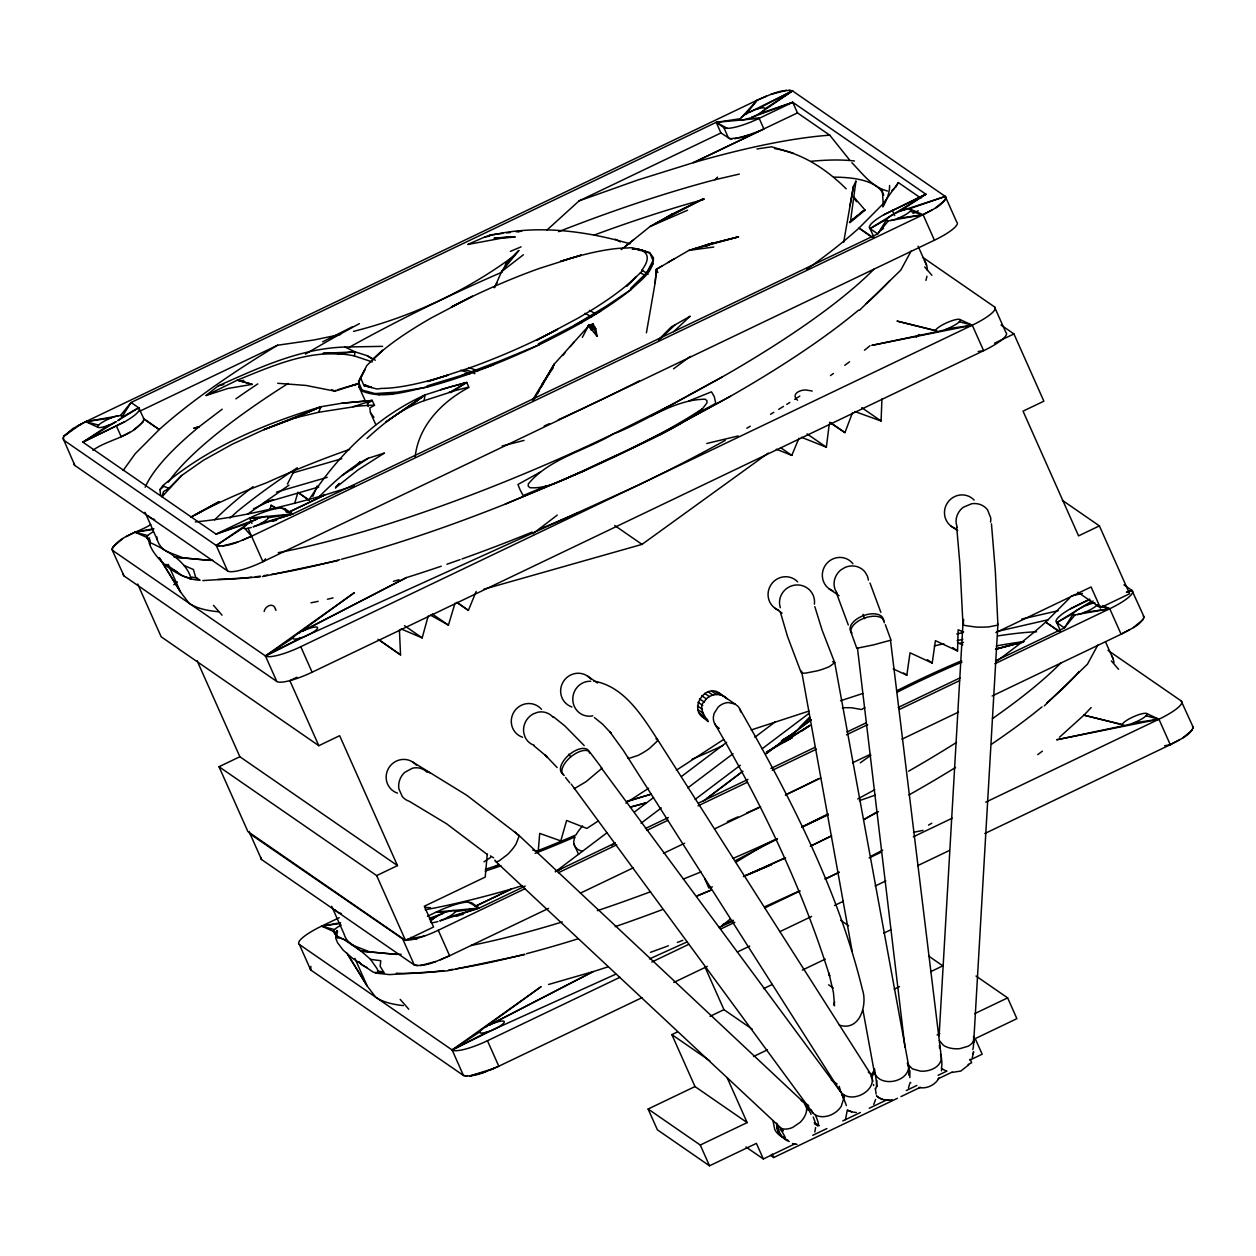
<?xml version="1.0" encoding="UTF-8"?>
<svg xmlns="http://www.w3.org/2000/svg" width="1256" height="1256" viewBox="0 0 1256 1256"><rect width="100%" height="100%" fill="white"/><g stroke="black" fill="none" stroke-linecap="round" stroke-linejoin="round"><path stroke-width="1.5" d="M336.922 936.175C349.404 941.199 360.582 950.29 370.52 959.38L380.772 960.699L380.144 966.382L384.352 973.102L373.472 972.301L352.591 958.328L343.108 950.086L337.503 942.659L335.666 937.949L336.922 936.175L336.938 930.413L335.98 935.877M893.189 668.899L906.832 675.21L910.035 652.806L932.219 663.058L935.39 640.67L957.527 650.938L958.14 629.774L963.588 631.988M854.912 411.544L881.084 420.995L881.932 398.937M62.863 437.889L74.826 465.458L227.603 570.978A32.169 6.845 -24 0 0 262.928 561.73L934.433 240.21A32.169 6.845 -24 0 0 956.648 221.919L945.297 196.423L792.52 90.903C780.306 88.689 768.28 95.817 757.195 100.166L85.706 421.671L73.35 428.422L63.632 436.413L63.475 439.961L216.252 545.481C228.466 547.695 240.493 540.567 251.577 536.234L923.082 214.729C930.9 209.909 942.597 206.518 945.972 197.302L945.297 196.423L899.971 211.259A13.408 2.857 -24 0 0 886.94 219.094L870.078 228.608L874.019 237.463M150.798 524.537C138.662 532.497 118.959 535.606 111.988 549.563L124.014 575.939L276.791 681.459A32.169 6.845 -24 0 0 312.116 672.211L983.621 350.691A32.169 6.845 -24 0 0 1005.852 332.4L994.501 306.904L922.877 257.433M77.134 426.145L85.706 421.671L120.466 415.516L131.048 402.501L138.694 407.776L144.095 419.284C134.062 436.664 108.016 439.192 92.913 450.245M108.801 425.125L82.88 442.159L216.032 534.114L257.26 518.995A13.408 2.857 -24 0 0 249.85 522.543L246.898 524.411A13.408 2.857 -24 0 0 243.899 527.442L251.577 536.234L262.928 561.73L265.581 558.857M310.86 966.413L310.703 969.962L463.48 1075.481C475.694 1077.695 487.72 1070.567 498.805 1066.218L641.942 997.688M359.232 380.804L364.899 369.531L359.232 380.804L358.965 386.785L365.386 401.072M362.309 391.166L358.965 386.785L362.309 391.166C383.284 399.628 406.536 391.056 427.605 386.974C465.976 376.612 503.028 361.838 538.95 344.882C571.135 329.119 602.959 311.928 631.093 289.539C640.058 280.732 653.842 271.814 653.45 257.763L649.462 252.393L636.101 248.892L632.396 249.128M992.114 695.997L1121.106 634.233C1128.924 629.413 1140.636 626.038 1144.012 616.822L1131.986 590.446L1123.947 584.888M984.751 833.56L1170.294 744.714C1178.112 739.894 1189.825 736.518 1193.2 727.287L1181.174 700.927L1107.965 650.357M939.096 1035.917L962.944 624.028L959.929 564.399L956.727 527.489M874.474 1068.715L875.872 1078.088A67.479 11.367 63.9 0 1 875.385 1088.858M847.313 1109.99L845.461 1119.63M963.462 622.018L963.65 619.365M941.498 1070.834L941.639 1068.966M505.65 266.822L505.933 263.477L518.775 250.556L501.568 271.657L494.581 287.514M487.25 854.049L485.24 877.065L424.324 906.235L433.571 927.007L405.531 940.446L247.887 831.566L219.015 766.725L239.865 756.74L397.493 865.62L376.659 875.589L219.015 766.725M646.416 332.793L655.13 282.851L656.37 269.334L661.865 266.005M655.13 282.851L656.48 269.271L688.9 250.399L693.438 249.065A147.14 31.353 -24 0 0 707.552 244.622L738.465 236.85L688.9 250.399L713.769 247.024M807.938 1109.943L808.503 1105.437L801.25 1100.444M801.407 437.261L826.354 447.199L829.243 424.167M909.846 1077.617L909.909 1070.536M190.033 579.267L191.132 578.608C186.139 560.616 165.117 549.437 149.605 542.309L149.134 542.812C154.959 561.369 180.88 579.832 200.112 580.194L195.669 577.305L193.408 569.518L183.847 565.373M841.442 1092.861L843.545 1099.079L841.253 1106.285A17.019 11.916 -31.2 0 1 831.174 1114.826C825.318 1117.369 817.452 1117.903 812.773 1112.8L571.213 784.089M843.64 242.392L853.452 186.312A385.953 82.221 -24 0 0 855.964 180.911L850.752 219.392M722.169 695.447C705.951 678.57 685.038 712.953 707.568 719.468M726.91 698.713C720.756 691.946 708.824 693.752 704.396 701.57C693.61 709.766 719.845 731.95 701.664 716.014M850.014 205.701L853.452 186.312M814.814 1132.033L815.615 1127.558M367.019 438.485C383.724 422.942 402.297 408.388 424.026 400.711L425.093 394.902L448.942 387.209L466.683 382.483L468.975 387.398C442.363 401.418 418.562 425.611 415.187 456.729M972.238 1058.023L973.573 1051.727L973.117 1053.847M252.252 384.352L237.29 380.175C274.106 365.135 313.717 347.394 354.286 355.903L355.165 351.853L344.945 347.033C300.215 348.336 258.626 367.93 218.434 385.78L215.891 387.743A385.953 82.221 -24 0 0 206.157 395.483L228.011 388.449L252.252 384.352L237.29 380.175L206.157 395.483M375.842 424.764L370.442 412.659L369.798 407.965L374.398 405.39L372.216 400.46L342.072 403.192L321.128 406.693L263.917 429.646L231.968 444.357L203.488 460.23L181.712 475.443L162.055 496.685L163.437 491.661L169.089 488.286A385.953 82.221 -24 0 1 163.892 486.276L162.731 485.711L159.967 489.589L160.548 494.707M270.071 508.916L271.092 505.257L276.006 508.005M401.104 628.942L422.173 637.891L428.218 615.958M908.481 1087.979L909.705 1083.74M875.605 1099.518L873.736 1104.401M294.642 503.421L297.939 492.399L309.196 500.171M430.368 615.048L448.423 625.127L455.033 603.115M591.278 329.998L593.193 324.111L590.477 326.686L593.256 324.111L595.438 329.025L592.581 329.7M523.407 254.748L501.568 271.657A147.14 31.353 -24 0 0 505.446 264.969L505.933 263.477M833.56 1004.894L834.691 1001.77M829.494 422.252L844.943 432.614L852.479 412.722M312.87 496.356L317.124 485.994M457.121 602.629L468.378 610.4L476.181 591.419M776.334 449.208L791.814 455.379L798.91 438.265M321.128 406.693L316.025 408.812A147.14 31.353 -24 0 0 300.749 415.453L263.917 429.646L295.694 417.746L318.537 412.298L321.128 406.693C264.576 423.79 208.166 447.167 162.731 485.711M264.153 611.484C265.11 605.879 273.525 602.048 275.457 609.082M287.42 484.094L294.673 469.681M120.466 415.516A13.408 2.857 -24 0 1 122.162 416.678L131.048 402.501L716.203 122.334L740.381 118.708L757.195 100.166L766.411 96.115M911.118 251.074L900.788 270.134L859.434 310.326M1097.807 645.097L1087.476 664.157L1044.285 705.888M533.674 399.832L554.398 363.926L589.347 325.131M582.329 337.393L588.75 325.335A147.14 31.353 -24 0 0 593.947 328.13L595.721 328.601L597.024 336.231L588.216 325.461M895.544 187.599L898.354 182.575L920.946 198.165M537.537 393.473L539.405 390.192M541.289 386.911L554.398 363.926L532.544 400.099M494.205 287.671L496.952 282.977M801.595 671.112L852.07 950.839M362.121 374.853L360.488 377.585L363.973 385.592L377.036 389.015L381.714 388.387A155.666 33.158 -24 0 0 448.156 375.104L427.715 381.51L469.383 367.977A155.666 33.158 -24 0 0 557.476 329.386L536.406 340.407L577.572 318.396A155.666 33.158 -24 0 0 635.693 277.105L626.383 286.384L642.083 271.123L642.884 268.706A155.666 33.158 -24 0 0 636.996 248.908L644.925 251.074L631.862 247.652L627.058 247.997A155.666 33.158 -24 0 0 560.616 261.295L581.183 255.156L539.389 268.423A155.666 33.158 -24 0 0 451.296 307.014L472.491 296.259L431.2 317.988A155.666 33.158 -24 0 0 373.079 359.279L382.515 350.283L366.815 365.543L358.431 381.84L361.995 390.035L379.469 394.776M541.838 384.572L553.331 367.6M939.268 1077.601C935.5 1084.886 926.897 1089.188 918.795 1087.492M123.151 470.498L135.161 453.777L159.229 429.568A430.981 91.814 -24 0 1 277.592 345.227L314.063 339.968L340.611 334.441M898.354 182.575L883.078 203.849L859.01 228.074A430.981 91.814 -24 0 1 806.902 269.224M653.167 263.744L646.557 272.913L630.496 288.519L631.093 289.539L605.926 306.37L574.526 325.226L538.432 343.799L538.95 344.882L500.124 360.849L462.192 375.183L427.228 385.859L427.605 386.974L397.603 392.108L375.356 393.536L392.861 393.929M162.055 496.685L164.395 493.561M309.981 498.334C338.633 454.389 376.91 416.772 425.093 394.902L421.812 397.273A147.14 31.353 -24 0 0 412.91 404.165L410.257 406.379M809.618 717.129L794.122 733.331L782.598 739.894M741.323 117.373A13.408 2.857 -24 0 1 746.331 113.809L757.195 100.166M931.654 210.239L923.082 214.729L888.306 220.868L877.724 233.883L292.57 514.049L253.131 526.845A13.408 2.857 -24 0 0 268.062 518.304A13.408 2.857 -24 0 0 259.16 518.273L249.599 518.037L216.032 534.114L249.85 522.543M1126.444 592.314L1131.986 590.446A32.169 6.845 -24 0 1 1109.755 608.736L1074.995 614.89L1064.413 627.906L995.458 660.907M319.464 496.434C333.923 481.88 349.875 467.216 368.291 458.236A385.953 82.221 -24 0 0 384.509 453.008L358.101 469.838L335.525 487.783L339.104 483.529M562.766 355.511L565.279 352.528M570.318 346.546L574.102 342.072M702.371 408.875L706.893 402.988L706.955 400.68L705.228 399.22C672.133 399.502 643.465 423.084 613.336 433.901C585.814 450.59 549.531 458.33 528.289 483.937L528.242 486.245L529.969 487.705C549.343 489.181 567.005 477.06 584.574 470.702C623.651 450.072 667.109 436.067 702.371 408.875C640.843 448.627 572.516 476.071 505.148 504.158A407.399 86.79 -24 0 1 341.569 559.187M505.446 264.969L518.775 250.556M968.721 1064.837L960.824 1071.054L952.017 1072.42M335.525 487.783L339.544 483.529M355.668 466.494L359.703 462.239M143.263 421.953L133.544 429.96M112.82 546.894L122.538 538.887M351.853 469.775L359.813 461.706M945.14 199.971L935.422 207.978M1143.18 619.491L1133.462 627.482M1192.368 729.971L1182.65 737.963M658.332 339.984L671.348 326.874L675.179 324.739A385.953 82.221 -24 0 0 690.188 316.198L673.671 331.663M1069.767 597.872L1045.683 622.097A430.981 91.814 -24 0 1 996.777 660.97M169.45 487.72L181.712 475.443M558.606 231.685A407.399 86.79 -24 0 1 714.852 179.765L717.584 177.143M660.138 338.869L675.179 324.739M849.574 159.952L829.745 135.177L797.481 112.899L759.315 131.079L741.637 137.391L729.956 138.772L720.944 132.963L579.142 200.85L547.051 229.958M230.005 518.069L237.164 511.585A407.399 86.79 -24 0 1 297.295 467.766M1059.53 737.194L1083.912 715.166A407.399 86.79 -24 0 0 1091.15 707.52M335.901 390.255L334.897 391.166L305.977 385.435L277.702 383.284M668.349 217.524L672.431 214.007L703.643 198.715L650.09 226.504L625.315 246.396M850.359 221.464L857.581 215.388M860.391 213.018L865.039 210.035L853.86 197.066M159.967 489.589L163.892 486.276M851.678 220.444L863.578 210.506M690.329 356.39L673.561 368.824M532.905 533.721L557.272 515.086M719.594 927.744L730.223 919.062M621.155 249.661L633.652 239.802M766.176 753.663L811.392 719.798M421.812 397.273L385.828 422.032L425.093 394.902M173.768 584.762L177.363 581.983M891.948 190.378L894.351 188.526M222.186 409.205L199.327 426.6A407.399 86.79 -24 0 0 145.209 487.202M555.592 871.601L606.915 832.822M634.908 811.674L653.575 797.56M681.568 776.412L726.675 742.327M611.437 845.602L614.545 843.247M641.047 823.23L661.315 807.922M687.817 787.889L733.017 753.741M754.856 737.256L775.109 721.949M695.149 799.397L740.318 765.265M762.125 748.796L808.864 713.486M703.47 800.967L742.657 771.341M766.019 753.71L795.707 731.243M706.845 798.471L742.751 771.341M725.246 440.369A407.399 86.79 -24 0 1 636.509 485.962L306.15 635.803A13.408 2.857 -24 0 1 294.312 639.053A13.408 2.857 -24 0 1 296.086 634.892L354.459 592.596L265.44 655.962L112.663 550.442L112.051 548.37M615.723 974.201L492.839 1029.81A13.408 2.857 -24 0 1 481.001 1033.076A13.408 2.857 -24 0 1 482.759 1028.899L541.148 986.619L452.129 1049.985L299.352 944.465A32.169 6.845 -24 0 1 321.567 926.159L339.246 917.712M483.717 589.268L642.02 544.382L768.295 453.086M513.578 256.193C465.866 291.455 411.089 316.92 353.564 331.364M860.25 762.847L870.926 755.217M247.385 514.301L288.99 485.161M810.042 717.835L799.931 727.475L811.172 719.641M73.35 428.422L63.632 436.413L81.279 423.884M810.089 725.309L784.969 741.605L792.222 737.649L766.333 752.234L809.649 725.481M899.971 211.259L925.892 194.225L792.756 102.286L751.512 117.405A13.408 2.857 -24 0 0 758.922 113.856L792.52 90.903L789.082 90.181M246.898 524.411L216.252 545.481L227.603 570.978M430.353 920.648L436.539 916.566A13.408 2.857 -24 0 1 443.949 913.018L429.599 918.277M791.154 734.791L781.295 740.914M801.673 731.102L809.806 725.654M342.103 475.49L368.291 458.236M1086.66 605.282L1093.144 601.027M764.873 108.958L792.52 90.903L746.331 113.809M243.899 527.442L216.252 545.481L219.69 546.203M276.791 681.459L265.44 655.962L293.088 637.907M466.918 1076.204L463.48 1075.481L452.129 1049.985L479.776 1031.93M598.233 821.016L586.835 828.426L566.613 820.498L560.788 840.892L539.703 833.403L538.196 851.709L532.748 850.061M625.896 803.024L648.693 788.219M676.372 770.226L723.566 739.533M877.096 811.769L864.128 819.54M649.274 271.155L646.557 272.913L653.042 260.589L650.09 253.382L643.198 250.698M450.81 392.579L466.683 382.483L440.542 389.705M493.859 867.629L498.82 864.489M138.694 407.776L117.781 420.634A13.408 2.857 -24 0 0 121.832 417.306L138.694 407.776A32.169 6.845 -24 0 1 125.035 421.608L82.88 442.159L116.211 421.576A13.408 2.857 -24 0 1 98.502 427.527M870.078 228.608L925.892 194.225L883.737 214.792A32.169 6.845 -24 0 0 870.078 228.608L877.724 233.883L886.61 219.706A13.408 2.857 -24 0 0 888.306 220.868M1060.708 631.485L1056.767 622.631L1091.244 601.389M735.561 862.417L763.051 845.806L777.134 838.992L735.608 860.517M368.196 406.536L367.411 403.176L372.027 400.46L352.889 406.928L318.537 412.298M654.737 224.023A147.14 31.353 -24 0 0 668.161 216.503L672.431 214.007L650.09 226.504L687.55 210.239M466.683 382.483L449.726 392.406L424.026 400.711M667.847 262.473L674.378 258.673M367.411 403.176L372.216 400.46L342.072 403.192M190.881 517.362L219.188 501.694M1074.995 614.89A13.408 2.857 -24 0 1 1073.299 613.729L1064.413 627.906L1056.767 622.631L1073.629 613.116A13.408 2.857 -24 0 1 1082.813 606.962A13.408 2.857 -24 0 1 1094.997 602.88M706.28 246.411L712.388 242.989L693.438 249.065M540.441 472.02L517.927 484.486L520 489.652L523.14 495.555L546.596 485.852M721.917 377.161L650.624 416.223L721.917 377.161A407.399 86.79 -24 0 0 874.066 269.082M694.756 414.904L715.779 403.317L714.287 396.645L711.461 391.825L688.602 401.072M730.442 396.284L659.008 435.063L730.442 396.284A407.399 86.79 -24 0 0 858.555 310.138M299.038 633.024L300.765 632.066M1056.767 622.631A32.169 6.845 -24 0 1 1070.426 608.799L1089.611 599.253M857.722 798.989L874.694 789.726M485.727 1027.047L487.454 1026.089M191.728 516.499L218.984 501.678M600.698 311.143L574.526 325.226L581.811 322.494M556.157 871.381L560.835 869.136M129.761 432.221L121.188 436.711L116.463 426.082M126.322 536.626L134.894 532.152L153.891 528.697M1129.678 629.758L1121.106 634.233L1109.755 608.736L1102.784 605.518M1164.595 745.75L1170.294 744.714L1178.866 740.239M406.41 577.603L302.602 631.156L406.41 577.603A407.399 86.79 -24 0 0 441.28 566.189M757.462 108.927L792.52 90.903M994.501 306.904A32.169 6.845 -24 0 1 972.27 325.194L300.765 646.714A32.169 6.845 -24 0 1 265.44 655.962L300.498 637.938M619.993 977.278L487.454 1040.737A32.169 6.845 -24 0 1 452.129 1049.985L487.187 1031.961M322.682 341.805L352.355 326.796M668.161 216.503L703.643 198.715M669.338 405.892L613.336 433.901A407.399 86.79 -24 0 1 278.283 552.656M677.863 425.015L621.846 453.024L563.803 479.619M801.783 827.045L828.034 813.919M265.44 655.962L308.065 634.924A13.408 2.857 -24 0 0 317.611 627.655A13.408 2.857 -24 0 0 306.448 629.476M452.129 1049.985L494.754 1028.947A13.408 2.857 -24 0 0 504.284 1021.678A13.408 2.857 -24 0 0 493.137 1023.483M82.88 442.159L125.035 421.608M883.737 214.792L925.892 194.225M1070.426 608.799L1089.753 599.379M831.425 835.978L810.293 846.199A407.399 86.79 -24 0 0 831.613 835.805M139.275 411.45L277.592 345.227M579.142 200.85L637.812 180.001L693.469 162.636L763.899 128.976L759.174 118.347L716.203 122.334L723.849 127.61L727.287 128.332A32.169 6.845 -24 0 0 759.174 118.347L792.756 102.286L797.481 112.899M743.803 137.501L747.336 135.805M759.315 131.079L693.469 162.636A430.981 91.814 -24 0 1 829.745 135.177M253.461 508.853L272.913 499.543M288.362 512.432L324.755 494.99L354.443 485.742M912.955 213.316L918.246 210.773M965.801 327.204L969.334 325.508M296.856 677.267L289.853 680.626L318.82 745.687L339.654 735.702L397.493 865.62M994.579 343.202L1013.937 333.939L1043.877 401.182L1023.028 411.152L1078.559 535.872L1099.393 525.887L1129.615 593.758L1100.366 607.763L1077.836 592.204M995.867 632.584L1091.103 586.976L1100.366 607.763M427.448 916.283L436.287 912.06A32.169 6.845 -24 0 1 468.174 902.075L471.612 902.797L479.243 908.072L525.212 886.061M475.051 906.455L511.443 889.013L522.575 885.543M555.262 871.68L615.377 842.902M645.427 828.505L668.412 817.499M698.462 803.118L747.964 779.411M770.949 768.405L815.144 747.257M846.968 732.013L866.405 722.702M898.228 707.473L960.102 677.848M249.536 831.912A32.169 6.845 -24 0 0 250.148 833.984L404.322 940.038A32.169 6.845 -24 0 0 438.265 930.256L524.851 888.793M558.433 872.716L616.743 844.801M646.777 830.42L667.988 820.262M698.022 805.881L747.508 782.19M772.252 770.336L816.416 749.188M846.466 734.807L867.676 724.649M899.469 709.42L959.553 680.658M994.893 663.733L1109.755 608.736L1096.849 605.314M548.574 908.371L449.617 955.753C438.532 960.086 426.506 967.214 414.292 965L261.499 859.481L250.148 833.984M580.382 893.142L633.401 867.755M663.435 853.373L684.646 843.216M714.68 828.834L760.618 806.839M820.702 778.076L785.361 794.985A407.399 86.79 -24 0 0 818.959 778.485M852.51 762.847L870.188 754.385M901.996 739.156L958.532 712.074M801.862 827.217L828.301 814.563M651.785 962.049L688.9 944.277M720.709 929.048L734.854 922.281M764.888 907.9L800.229 890.975M839.102 872.355L824.972 879.137A407.399 86.79 -24 0 0 839.196 872.229M869.152 857.974L881.508 852.055M913.316 836.826L952.205 818.206M985.772 802.144L1158.943 719.217A32.169 6.845 -24 0 0 1181.174 700.927M673.75 982.459L707.316 966.382M737.366 952.001L749.738 946.082M779.772 931.701L811.58 916.472M834.549 905.466L843.388 901.243M875.197 886.014L885.794 880.943M917.602 865.698L949.41 850.469M763.554 988.645L772.377 984.437M802.349 970.087L825.27 959.113M694.992 1086.566L648.112 1109.017L700.267 1145.032L747.147 1122.597L694.992 1086.566L671.866 1034.614L677.078 1032.118M710.064 1016.308L723.958 1009.667L752.407 1029.308M883.722 933.161L890.677 929.848M753.537 1056.484L767.432 1049.843M894.193 989.147L899.406 986.651M930.665 971.689L942.832 965.864L928.608 956.036M974.64 1013.671L1007.642 997.876L1016.889 1018.663L975.221 1038.618L982.161 1054.208L969.805 1060.111M648.112 1109.017L657.375 1129.803L709.514 1165.819L756.41 1143.384L763.35 1158.974L795.111 1143.761M812.758 1135.314L826.872 1128.547M842.76 1120.949L860.391 1112.502M869.215 1108.279L886.862 1099.832M906.283 1090.538L916.864 1085.467M938.044 1075.324L946.867 1071.101M770.556 1155.347L773.712 1157.53L897.443 1098.293M900.976 1096.598L920.413 1087.288M938.091 1078.825L952.221 1072.059M968.14 1064.444L971.673 1062.749L970.119 1059.295M287.781 512.668L324.755 494.99A430.981 91.814 -24 0 1 195.387 521.884M476.228 905.843L511.443 889.013A430.981 91.814 -24 0 1 425.187 909.784M801.799 827.092L828.285 814.532M785.581 857.927L744.415 876.138M857.456 647.955L904.979 1047.426M743.379 876.61L783.917 858.335M765.155 906.581L798.581 891.258M300.749 415.453L295.694 417.746L316.025 408.812M649.462 958.925L686.875 942M718.887 927.525L733.127 921.072M242.361 540.268L251.577 536.234L248.044 528.305A13.408 2.857 -24 0 1 244.151 528.305M440.401 959.788L449.617 955.753L438.265 930.256M489.589 1070.269L498.805 1066.218L487.454 1040.737M514.85 237.086L503.185 237.918L467.797 244.48A385.953 82.221 -24 0 1 485.13 236.834C532.371 224.008 583.632 230.162 630.088 243.837M750.491 873.642L771.435 864.63L744.902 875.809M270.794 500.563L263.603 502.871M505.148 504.158L584.574 470.702M711.288 889.97L697.143 895.936L711.383 890.002M859.418 800.669L875.04 795.174M903.708 209.925A13.408 2.857 -24 0 1 909.423 208.779L945.297 196.423L945.925 198.495M1126.601 592.298L1131.986 590.446M758.922 113.856L792.756 102.286M650.938 794.169L628.11 801.234M429.411 919L436.539 916.566M712.388 886.877L708.871 888.055L704.616 878.493M492.87 365.072L462.192 375.183L470.042 373.691M751.229 729.956L808.88 711.1M840.5 700.77L862.809 693.469M651.252 794.216L626.917 801.281M455.08 911.699L479.243 908.072L439.82 920.868A13.408 2.857 -24 0 0 454.75 912.311A13.408 2.857 -24 0 0 445.849 912.296L436.287 912.06L479.243 908.072L468.174 902.075M357.944 383.849L334.897 391.166L331.615 389.596M770.98 94.388L786.413 90.353M750.13 134.737L734.682 138.788M237.808 541.995L222.359 546.03M435.832 961.515L420.399 965.55M494.22 1068.322L469.587 1076.031L485.02 1071.98M630.371 807.121L644.893 803.165M337.738 389.705L357.897 383.614M260.714 523.516L292.57 514.049L284.924 508.774L281.501 508.052A32.169 6.845 -24 0 0 249.599 518.037L251.969 523.344M447.403 917.539L479.243 908.072M292.884 472.931L341.758 458.707M276.493 492.101L327.172 477.359M266.005 502.353L318.71 487.014M591.309 329.857L595.721 328.601M251.31 527.457L248.044 528.305M393.426 581.355L398.984 579.738M548.574 984.468L593.099 971.626A407.399 86.79 -24 0 0 607.59 966.994M524.019 440.432L502.133 445.99M706.798 443.478L738.183 435.958M641.298 804.28L646.432 802.898M588.42 325.382L593.256 324.111L590.948 324.707M995.992 649.022L1020.06 642.664A263.713 8.792 -15.5 0 1 1023.671 641.706L995.773 649.101M630.638 807.011L645.725 803.039M707.552 244.622L738.465 236.85M376.721 973.29L377.962 971.532L377.145 968.769L370.52 959.38M714.852 179.765L739.313 174.082M218.434 385.78L223.819 384.54M1071.399 595.956L1082.437 593.429M956.805 633.997L962.551 632.679M1021.787 619.067L1058.102 610.73M934.323 645.914L943.821 643.731M957.119 640.67L962.818 639.367M997.013 631.501L1048.305 619.726M935.798 330.187A13.408 2.857 -24 0 1 951.687 320.798A13.408 2.857 -24 0 1 958.783 322.305A13.408 2.857 -24 0 1 939.959 331.066L871.852 345.369L972.27 325.194L983.621 350.691M1122.487 724.21A13.408 2.857 -24 0 1 1138.376 714.821A13.408 2.857 -24 0 1 1145.472 716.328A13.408 2.857 -24 0 1 1126.648 725.073L1056.673 739.784L1158.943 719.217L1170.294 744.714M262.441 576.582L338.131 560.584M524.82 954.607L446.759 970.935L389.501 974.609L375.246 973.039M913.489 832.336L922.972 830.373M404.322 940.038L424.481 936.018M340.58 922.72L321.567 926.159L333.515 931.434L336.844 936.74M338.272 354.145L341.93 353.501A147.14 31.353 -24 0 1 355.165 351.853L367.176 355.699L375.309 360.221M601.216 767.824L840.766 1091.951C851.097 1105.092 879.216 1090.051 870.769 1074.273L657.233 739.109C641.832 715.496 623.918 686.168 593.743 681.097M574.228 788.721L586.003 781.734L602.001 768.264L590.163 752.58A17.458 8.509 -39.4 0 0 569.973 757.588A17.458 8.509 -39.4 0 0 564.305 775.517M485.13 236.834L488.992 236.238M517.959 231.716L521.821 231.104L516.106 231.779M268.392 517.676L292.57 514.049L281.501 508.052M897.757 218.387L923.082 214.729L934.433 240.21M118.001 415.815A13.408 2.857 -24 0 0 103.604 421.545A13.408 2.857 -24 0 0 97.921 427.307L85.706 421.671L111.015 417.997M946.946 328.868L972.27 325.194L960.039 319.574M978.188 351.476L981.8 350.958M150.155 542.718L146.826 537.411L134.894 532.152L152.981 529.53M1084.446 612.41L1109.755 608.736M1133.634 722.891L1158.943 719.217L1146.728 713.581M339.654 923.537L321.567 926.159L334.489 929.597M489.479 234.951L502.793 233.365M506.592 232.925L510.407 232.47M239.943 380.819L243.758 380.411M632.427 249.285L636.101 248.892M249.599 518.037L292.57 514.049M511.114 236.725L494.016 238.232L515.133 236.882M202.813 580.586L260.071 576.912M355.165 351.853L323.075 353.329L341.93 353.501M344.945 347.033L382.609 346.358M759.174 118.347L749.612 118.111A13.408 2.857 -24 0 1 740.381 118.708M890.488 640.089L941.686 1060.205A56.85 8.509 71 0 1 941.451 1067.883M425.062 907.334L430.541 907.727M909.423 208.779L923.082 214.729L910.16 211.291M638.064 250.227L641.486 250.541M936.631 331.27L937.494 331.349M209.344 560.317L174.364 557.115L209.344 560.317A407.399 86.79 -24 0 0 212.735 560.302M1123.319 725.293L1124.183 725.371M335.823 936.835L344.207 939.504L361.053 951.137L396.033 954.34A407.399 86.79 -24 0 0 401.151 954.277M361.053 951.137L396.033 954.34M839.338 1025.132C859.92 1031.757 867.66 1004.769 862.401 989.524C838.129 889.86 790.291 797.309 739.627 708.745M853.546 1112.157L856.325 1112.502M792.52 1143.525L796.995 1144.357M732.013 138.961L728.574 138.238L723.849 127.61M417.73 965.723L414.292 965L402.94 939.504M851.961 1111.937L847.706 1110.304L852.165 1111.984M354.286 355.903L372.247 361.932M774.512 148.569C802.254 153.106 826.527 169.309 846.167 188.808M959.348 321.772L972.27 325.194M85.706 421.671L98.612 425.093M1146.037 715.794L1158.943 719.217M134.894 532.152L147.8 535.574M851.882 162.715C862.354 173.407 872.245 187.285 887.537 191.022M793.321 153.169L771.734 146.811L768.876 147.203A385.953 82.221 -24 0 0 756.991 148.993M191.132 578.608L182.748 575.955L165.902 564.305M410.791 937.416L416.725 939.41M460.748 370.237L469.964 373.393M910.035 1082.421L910.851 1082.845M468.676 367.506L477.814 370.818M740.742 711.979A16.736 13.769 -36.1 0 0 737.665 706.045L734.98 704.019L728.245 702.544A13.628 11.21 -36.1 0 0 718.181 707.065L714.13 713.377L713.377 716.941A16.736 13.769 -36.1 0 0 716.626 726.392L719.311 728.417M819.336 1125.643L814.202 1122.848M154.708 519.591L151.207 518.226A407.399 86.79 -24 0 1 148.239 515.839M165.871 551.149L183.345 557.962M341.397 913.599L337.895 912.248A407.399 86.79 -24 0 1 334.928 909.862M370.018 951.985L352.559 945.171A407.399 86.79 -24 0 1 344.081 934.072L331.725 906.33M957.465 642.758L962.755 644.878M776.726 1123.194A17.506 16.516 -50.8 0 0 783.901 1138.329L787.81 1140.165M495.492 861.271L781.483 1128.469A17.851 11.681 -41.3 0 0 792.615 1127.464L800.072 1122.409A17.286 11.32 -41.3 0 0 806.603 1108.043L803.934 1102.58L518.508 834.989L466.73 795.252L413.036 762.219M426.993 771.388L430.227 772.958M640.403 272.882L645.27 275.331M584.919 313.356L591.702 316.795M615.283 239.19L620.385 241.906M641.832 269.867L648.065 274.326M727.287 128.332L716.203 122.334L720.944 132.963M589.394 310.373L595.988 313.984M941.388 1068.369L946.49 1071.258M490.421 855.917L493.608 857.785M367.176 355.699L373.205 359.624M872.637 237.321L859.01 228.074L871.648 236.992M1059.31 631.344L1045.683 622.097L1058.337 631.014M144.095 419.284L159.229 429.568L143.419 418.405M723.613 696.201L734.98 704.019M1001.063 325.053L1013.937 333.939M1062.403 500.343L1099.393 525.887M861.773 407.666L881.084 420.995M830.467 422.613L844.943 432.614M951.232 526.264L957.622 530.676M807.043 433.87L826.354 447.199M780.557 447.607L791.814 455.379M952.707 647.594L957.527 650.938M829.07 588.781L839.071 595.689M927.399 659.714L932.219 663.058M903.613 672.981L906.832 675.21M774.826 608.108L782.064 613.101M614.686 525.495L642.02 544.382M718.872 692.92L726.565 698.399M715.449 691.585L720.19 694.851M711.76 691.192L716.501 694.474M708.086 691.789L712.827 695.07M704.647 693.328L709.389 696.593M701.696 695.683L706.437 698.964M699.435 698.729L704.176 702.01M698.006 702.245L702.748 705.511M697.52 705.966L702.261 709.248M697.991 709.687L702.732 712.953M699.404 713.11L704.145 716.375M587.525 676.073L597.542 682.997M976.022 976.038L1007.642 997.876M432.347 614.027L448.423 625.127M271.092 505.257L275.912 508.601M840.719 920.287L848.616 925.75M404.479 625.661L422.173 637.891M378.025 639.32L400.538 654.878L399.424 630.104M828.63 984.814L833.278 988.032M831.299 1079.972L837.093 1083.975M318.82 745.687L161.176 636.808L137.689 584.056M671.866 1034.614L709.797 1060.802M745.954 1146.964L763.35 1158.974M378.998 639.759L400.538 654.878M456.996 602.283L468.378 610.4M297.939 492.399L309.321 500.516M553.299 716.658L564.87 725.937L584.213 745.593M533.674 745.546L547.443 757.085L545.088 754.856L557.13 767.542M594.402 717.553L602.566 724.131L611.154 733.3L609.678 731.604L623.227 750.24L841.08 1092.547M487.454 854.614L446.539 823.748L409.268 801.281A18.055 16.359 -61.6 0 1 402.344 796.618L398.859 788.815A17.207 15.574 -61.6 0 1 404.699 772.393L412.47 768.201A18.055 16.359 -61.6 0 1 426.899 772.095M783.901 1138.313L785.345 1139.616A17.474 16.265 -49.5 0 0 789.208 1141.437M868.257 1071.996L870.769 1074.273M514.489 831.613L516.326 833.309M816.745 1124.607L818.111 1125.926L814.595 1123.476A56.85 5.699 57.9 0 0 816.384 1117.4L815.348 1114.983M797.513 400.224C789.788 393.646 802.286 388.449 808.173 390.396A22.216 15.135 9.1 0 1 812.192 391.056M841.708 1094.541L844.425 1097.477L843.592 1094.84M924.683 266.916L931.905 275.3M1111.356 660.923L1118.594 669.322M213.504 605.361L222.045 615.173M400.193 999.383L408.734 1009.196M907.35 1062.89L909.313 1069.217L908.198 1065.512M565.53 777.527L569.784 782.88M124.014 575.939L123.339 575.06A32.169 6.845 -24 0 1 123.402 573.866M358.949 961.515L361.069 964.294A407.399 86.79 -24 0 0 367.003 967.544M776.993 1124.497L778.814 1126.899M370.442 412.659L373.974 417.353M907.491 1064.052L912.453 1068.887L920.507 1071.148A17.019 11.241 -6.7 0 0 933.585 1068.605C938.672 1066.156 943.256 1060.19 940.508 1054.459M853.295 197.255L856.608 201.714M781.483 1128.469L783.226 1131.012L780.212 1128.956A48.34 3.485 51.1 0 1 782.158 1136.821M149.904 542.388L146.826 537.411A13.408 2.857 -24 0 1 152.792 532.026M160.124 558.951L180.566 592.094L189.044 603.21A407.399 86.79 -24 0 0 218.481 611.75M159.276 557.538L180.566 592.094L168.21 564.368M346.97 953.194L367.254 986.117L375.732 997.233A407.399 86.79 -24 0 0 403.333 1005.601M337.597 938.059L333.515 931.434A13.408 2.857 -24 0 1 341.208 925.091M347.834 954.639L367.254 986.117L354.899 958.391M939.331 1040.565L943.444 1045.322A17.286 10.079 0.8 0 0 960.071 1048.603L968.125 1046.232A17.851 10.409 0.8 0 0 973.887 1039.152L997.892 624.515L995.333 570.993L991.455 523.831M714.664 723.676C761.529 803.447 802.113 887.568 829.635 976.038L828.913 973.086L833.45 992.585L834.549 1005.836M837.391 593.648L835.24 589.88A17.741 16.783 -33.5 0 1 841.096 569.769L845.037 567.429A17.349 16.422 -33.5 0 1 865.117 572.139L867.284 575.907A17.741 16.783 -33.5 0 1 868.351 580.146M588.75 325.335L590.461 328.35M811.188 1109.943L812.773 1112.8M842.603 1095.577L846.418 1105.594M840.766 1091.951L839.196 1086.33M1105.563 641.942L1113.271 659.274M918.105 246.192L926.583 265.251M892.31 210.302L894.68 215.624M656.37 269.334L657.846 272.615M704.82 966.649L723.958 1009.667M772.173 1154.06L773.712 1157.53M727.208 1077.789L747.147 1122.597M700.267 1145.032L709.514 1165.819M284.924 508.774L286.509 512.322M300.765 646.714L312.116 672.211M376.659 875.589L405.531 940.446M145.037 512.307L157.393 540.049M197.066 660.656L239.865 756.74M299.352 944.465L310.703 969.962L310.075 967.889M573.882 843.749L578.592 854.41M593.947 328.13L597.024 336.231M836.229 592.455L848.287 624.954M870 583.035L880.864 612.363M813.244 1117.008L815.175 1122.315M885.386 624.75L890.991 640.136L873.579 644.862L856.796 648.269L851.238 632.961A17.458 9.153 -20.1 0 1 866.091 617.544A17.458 9.153 -20.1 0 1 884.224 622.85M1192.525 726.423L1193.137 728.48M1143.337 615.942L1143.949 618.015M150.233 542.152L149.386 539.107L150.029 544.492M957.182 527.206L956.146 522.998A18.055 16.972 -23.1 0 1 963.289 507.267L971.704 503.735A17.207 16.155 -23.1 0 1 987.514 509.763L990.686 517.739A18.055 16.972 -23.1 0 1 990.544 522.135M814.83 606.679L822.083 630.057L834.738 662.697L908.747 1066.438C908.449 1082.672 879.074 1087.869 874.27 1071.933L862.998 1010.421M780.306 611.923L787.559 636.619L800.983 672.133A19.625 3.36 -16.6 0 0 805.834 673.09L817.735 670.735A16.532 2.826 -16.6 0 0 829.698 666.434L834.738 662.697A19.625 3.36 -16.6 0 0 832.54 661.677M875.338 1088.481L876.138 1094.086M973.526 1036.467L974.012 1042.48L973.635 1039.152A48.34 8.337 77.9 0 1 972.803 1049.545M773.005 1120.588L774.669 1129.332A17.458 16.925 -55.4 0 0 784.435 1137.826M882.277 189.578L883.376 206.11M568.544 754.181A120.921 28.904 58.4 0 1 570.679 756.567M397.43 793.117A17.458 16.925 -55.4 0 1 389.234 767.212A17.458 16.925 -55.4 0 1 416.333 765.171M522.543 737.241A17.458 16.925 -55.4 0 1 514.348 711.351A17.458 16.925 -55.4 0 1 541.462 709.295M571.92 706.971A17.458 16.925 -55.4 0 1 563.709 681.066A17.458 16.925 -55.4 0 1 590.822 679.025M785.33 1138.831A17.458 16.925 -55.4 0 1 776.695 1124.167M871.005 1076.973A17.458 16.925 -55.4 0 1 874.38 1070.222M494.911 860.046A19.264 5.024 -48.7 0 0 498.899 861.019L507.628 854.441A16.673 4.349 -48.7 0 0 515.981 844.173L519.089 836.213A19.264 5.024 -48.7 0 0 517.158 834.659M806.226 1105.955A46.362 3.344 51.1 0 1 811.031 1114.402M782.174 1136.853A17.474 16.265 -49.5 0 1 778.359 1126.192M534.302 745.358A17.741 16.454 -56.7 0 1 525.008 736.974L523.752 732.782A17.349 16.093 -56.7 0 1 533.376 713.848L537.552 712.293A17.741 16.454 -56.7 0 1 553.158 717.38M563.018 773.947A17.474 8.98 -40 0 1 570.02 754.04A17.474 8.98 -40 0 1 589.504 753.098M592.801 715.794A17.631 16.862 -78 0 1 588.42 716.171A17.411 16.658 -78 0 1 572.815 697.944A17.631 16.862 -78 0 1 590.744 681.27M627.639 756.976A19.625 4.003 -31.8 0 0 629.193 758.31L637.844 755.484A16.532 3.376 -31.8 0 0 649.274 748.592L656.762 741.668A19.625 4.003 -31.8 0 0 655.946 738.764M872.37 1079.454A67.479 5.605 65 0 1 872.889 1081.4M873.517 1084.462A67.479 5.605 65 0 1 873.627 1085.592M862.998 614.341A120.921 1.162 70.3 0 1 864.583 618.659M888.777 1099.958A17.458 16.925 -55.4 0 1 884.334 1099.691M882.89 1099.345A17.458 16.925 -55.4 0 1 876.484 1095.813M871.695 1078.025A17.458 16.925 -55.4 0 1 874.443 1072.608M877.19 1086.487A11.587 11.226 -55.4 0 1 876.923 1080.568M955.11 528.384A17.458 16.925 -55.4 0 1 947.511 502.761A17.458 16.925 -55.4 0 1 974.107 500.061M997.421 623.761A19.264 3.03 0.4 0 1 997.17 625.253L988.739 626.901A16.673 2.622 0.4 0 1 975.425 626.995L965.032 625.504A19.264 3.03 0.4 0 1 963.65 623.29M939.504 1044.945A46.362 7.991 77.9 0 1 939.519 1048.053M937.086 1035.023A17.458 16.925 -55.4 0 1 939.755 1033.578M832.948 590.901A17.458 16.925 -55.4 0 1 825.789 564.666A17.458 16.925 -55.4 0 1 852.918 563.709M852.023 633.04A17.474 9.624 -20.2 0 1 862.998 615.801A17.474 9.624 -20.2 0 1 883.502 620.888M778.704 610.228A17.458 16.925 -55.4 0 1 771.106 584.605A17.458 16.925 -55.4 0 1 797.717 581.905M814.39 604.152A17.411 17.129 -30.1 0 0 807.655 588.31A17.631 17.349 -30.1 0 0 783.116 591.984A17.411 17.129 -30.1 0 0 780.321 607.716M908.826 1070.128A70.917 11.932 63.9 0 1 908.606 1075.01M892.105 1099.659A17.458 16.925 -68.3 0 1 876.845 1096.237M910.851 209.093A13.408 2.857 -24 0 1 905.168 214.839A13.408 2.857 -24 0 1 890.771 220.585M749.895 111.941A13.408 2.857 -24 0 1 763.193 107.796A13.408 2.857 -24 0 1 761.89 111.988M149.652 538.008A13.408 2.857 -24 0 1 147.109 537.788M164.316 550.002A407.399 86.79 -24 0 1 156.702 536.626M889.798 280.575A407.399 86.79 -24 0 1 866.295 303.497M339.795 559.658A407.399 86.79 -24 0 1 271.437 574.479M267.732 575.075A407.399 86.79 -24 0 1 264.074 575.625M260.479 576.143A407.399 86.79 -24 0 1 255.204 576.834M251.765 577.258A407.399 86.79 -24 0 1 217.853 579.44M196.721 577.964A407.399 86.79 -24 0 1 191.854 577.085M177.174 571.982A407.399 86.79 -24 0 1 174.396 570.271M168.32 482.116A396.676 84.497 -24 0 1 288.126 383.473M349.655 347.064A396.676 84.497 -24 0 1 502.322 272.018M594.245 235.045A396.676 84.497 -24 0 1 704.239 199.312M833.827 177.159A396.676 84.497 -24 0 1 883.784 195.104M889.562 185.48A407.399 86.79 -24 0 1 882.827 206.957M639.241 380.929A407.399 86.79 -24 0 1 558.339 419.708M549.484 423.665A407.399 86.79 -24 0 1 544.178 426.02M235.861 398.874A407.399 86.79 -24 0 1 257.81 383.881M305.444 354.082A407.399 86.79 -24 0 1 359.42 323.624M510.376 251.373A407.399 86.79 -24 0 1 521.083 246.867M811.046 161.302A407.399 86.79 -24 0 1 854.473 160.988M881.382 229.895A32.169 6.845 -24 0 1 883.533 228.419M272.489 521.428A32.169 6.845 -24 0 1 276.603 520.235M74.826 465.458A32.169 6.845 -24 0 1 74.214 463.385M214.666 519.858A396.676 84.497 -24 0 1 253.084 486.669M924.479 260.604A407.399 86.79 -24 0 1 927.399 270.464M926.928 276.241A407.399 86.79 -24 0 1 925.892 280.386M869.984 345.761A407.399 86.79 -24 0 1 864.442 350.267M849.527 361.791A407.399 86.79 -24 0 1 844.77 365.323M833.45 373.487A407.399 86.79 -24 0 1 830.436 375.591M799.821 396.111A407.399 86.79 -24 0 1 794.687 399.377M789.851 402.438A407.399 86.79 -24 0 1 786.711 404.401M783.524 406.379A407.399 86.79 -24 0 1 778.704 409.346M773.822 412.313A407.399 86.79 -24 0 1 770.525 414.307M750.272 426.239A407.399 86.79 -24 0 1 746.833 428.233M578.466 512.558A407.399 86.79 -24 0 1 539.326 529.184M532.214 532.089A407.399 86.79 -24 0 1 461.988 558.951M460.089 559.626A407.399 86.79 -24 0 1 446.9 564.242M333.091 597.919A407.399 86.79 -24 0 1 327.439 599.238M318.176 601.31A407.399 86.79 -24 0 1 310.97 602.817M919.047 334.441A430.981 91.814 -24 0 1 916.158 337.205M449.067 392.296A155.179 33.096 -7.5 0 1 468.41 387.225M353.014 406.646A155.179 65.438 -13.5 0 1 374.602 405.123M461.674 384.477A160.815 34.257 -24 0 1 465.081 382.562M591.231 327.863A160.815 34.257 -24 0 1 594.81 326.748M464.594 369.829A220.554 46.99 -24 0 1 474.862 373.707M853.358 218.952A257.574 19.578 -34.9 0 1 849.401 222.234M865.039 210.035A263.713 20.049 -34.9 0 1 849.794 222.736M349.592 449.428A220.554 46.99 -24 0 0 266.225 482.916A257.574 104.421 -17 0 0 195.622 514.677M352.449 385.545A257.574 107.168 -29.6 0 1 359.373 383.535M275.472 609.066A22.216 12.199 -63.8 0 1 275.928 610.416M337.691 931.811A13.408 2.857 -24 0 1 333.798 931.795M1097.477 604.591A13.408 2.857 -24 0 1 1077.444 614.608M437.999 921.48A13.408 2.857 -24 0 1 433.571 918.434M1079.108 671.615A407.399 86.79 -24 0 1 1046.829 702.826M1042.009 706.861A407.399 86.79 -24 0 1 991.596 744.164M955.549 767.463A407.399 86.79 -24 0 1 908.952 794.954M878.478 811.674A407.399 86.79 -24 0 1 864.536 819.038M662.728 909.47A407.399 86.79 -24 0 1 615.189 926.63M578.435 938.687A407.399 86.79 -24 0 1 526.484 953.681M524.506 954.199A407.399 86.79 -24 0 1 456.258 968.8M452.584 969.381A407.399 86.79 -24 0 1 448.957 969.899M443.635 970.637A407.399 86.79 -24 0 1 396.284 973.243M383.394 971.987A407.399 86.79 -24 0 1 378.543 971.108M1060.739 663.105A407.399 86.79 -24 0 1 992.428 718.62M956.475 742.437A407.399 86.79 -24 0 1 908.606 771.184M777.338 838.6A407.399 86.79 -24 0 1 733.111 858.382M701.052 871.884A407.399 86.79 -24 0 1 683.327 879.059M650.592 891.713A407.399 86.79 -24 0 1 597.338 910.678M562.264 921.935A407.399 86.79 -24 0 1 470.937 945.517M1112.015 656.103A407.399 86.79 -24 0 1 1113.962 662.681M1042.339 751.167A407.399 86.79 -24 0 1 1037.754 754.652M931.779 823.245A407.399 86.79 -24 0 1 928.529 825.098M882.701 850.139A407.399 86.79 -24 0 1 870.659 856.404M733.143 920.255A407.399 86.79 -24 0 1 722.451 924.667M682.84 940.336A407.399 86.79 -24 0 1 677.392 942.408M668.349 945.799A407.399 86.79 -24 0 1 650.451 952.331M483.984 861.789A407.399 86.79 -24 0 1 490.641 857.44M996.291 645.929A407.399 86.79 -24 0 1 1023.97 641.596M959.804 643.198A396.676 84.497 -24 0 1 963.525 642.381M998.049 635.881A396.676 84.497 -24 0 1 1036.577 631.752M759.158 807.294A407.399 86.79 -24 0 1 746.786 812.93M737.931 816.902A407.399 86.79 -24 0 1 727.318 821.597M261.499 859.481A32.169 6.845 -24 0 1 260.887 857.408M456.273 916.393A32.169 6.845 -24 0 1 459.178 915.436M460.591 915.012A32.169 6.845 -24 0 1 463.276 914.258M535.967 851.411A220.554 46.99 -24 0 0 576.049 834.863A160.815 34.257 -24 0 1 582.564 825.977M498.585 864.976A220.554 46.99 -24 0 1 485.365 869.293M582.517 851.332A160.815 34.257 -24 0 1 575.06 836.888A227.383 48.435 -24 0 1 535.103 853.342M842.352 707.866A160.815 34.257 -24 0 1 851.741 707.803L861.585 709.514A227.383 48.435 -24 0 1 864.882 707.678M501.018 865.808A227.383 48.435 -24 0 1 485.114 871.083M896.58 690.863A227.383 48.435 -24 0 1 961.562 660.75M896.847 692.401A220.554 46.99 -24 0 1 961.986 662.148M995.458 649.368A257.574 8.588 -15.5 0 1 1022.839 642.146M722.859 745.562A160.815 34.257 -24 0 1 692.087 759.205M365.104 384.886L363.973 385.592L371.776 387.492L365.104 384.886M593.099 971.626L489.291 1025.179L593.099 971.626M199.327 426.6L193.801 428.296L199.327 426.6M935.783 330.689L897.239 321.144L935.783 330.689M1122.472 724.696L1083.912 715.166L1122.472 724.696"/></g></svg>
